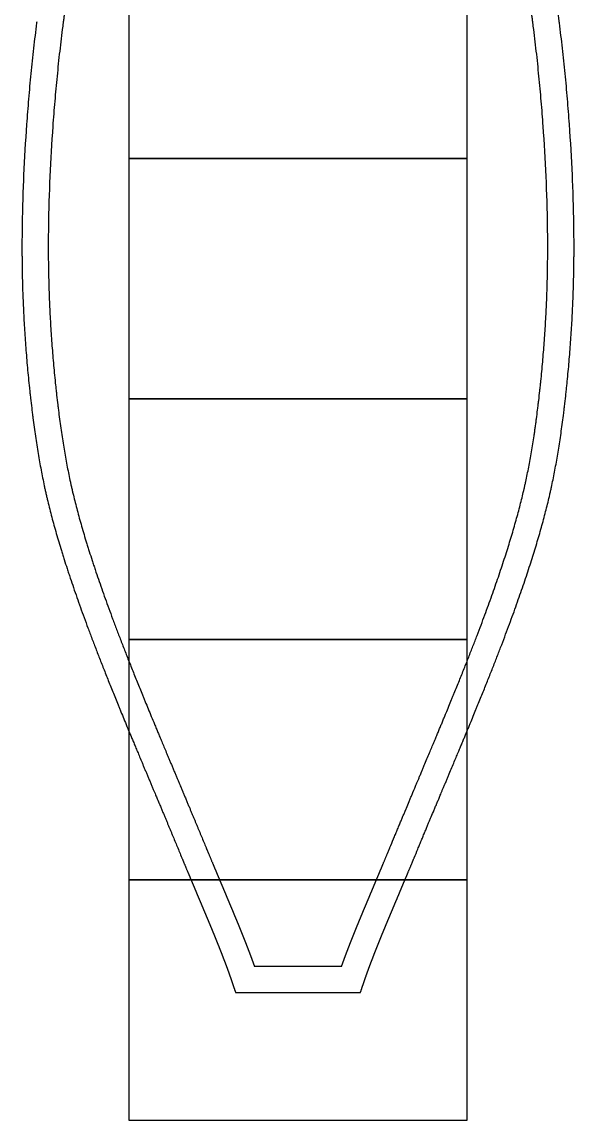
# Model space of a CAD drawing. Header units: inches. Extents: x -1514 to 1282, y -2074 to 286.
# Drawn here: x 167.5 to 241, y -1073 to -926.8 of the extents above; entities that cross this region are included whole.
import ezdxf

# ---------------------------------------------------------------- set-up
doc = ezdxf.new("R2010")
doc.units = ezdxf.units.IN
doc.header["$LTSCALE"] = 0.1
doc.header["$MEASUREMENT"] = 0
doc.layers.add('pic', color=1, linetype='Continuous')

msp = doc.modelspace()

# ---------------------------------------------------------------- linework, layer by layer
at = {"color": 7, "linetype": 'Continuous', "lineweight": 25}
for p, q in [((169.50597, -926.77508), (169.48942, -926.90407)), ((239.07244, -926.90407), (239.05589, -926.7752)), ((172.97724, -927.22263), (172.96104, -927.34882)), ((235.60081, -927.34882), (235.5846, -927.22254)), ((237.49834, -954.02979), (237.49815, -954.01595)), ((198.46432, -1052.47533), (210.09747, -1052.47533))]:
    msp.add_line(p, q, dxfattribs=at)
msp.add_lwpolyline([(195.96435, -1055.97533), (212.59752, -1055.97533)], dxfattribs=at)
for points, degree, knots in [([(239.05589, -926.7752), (239.04908, -926.72254), (239.0353, -926.61632), (239.01519, -926.46242), (238.99538, -926.31178), (238.96945, -926.11603), (238.94423, -925.9277), (238.91967, -925.74657), (238.89566, -925.571), (238.86532, -925.35147), (238.81616, -925.00087), (238.75354, -924.56346), (238.67654, -924.04009), (238.59768, -923.51835), (238.51694, -922.99807), (238.40691, -922.3071), (238.26403, -921.4429), (238.02274, -920.05064), (237.69786, -918.29548), (237.3411, -916.51605), (237.03567, -915.07294), (236.79659, -913.98107), (236.54806, -912.88179), (236.29144, -911.78076), (236.02646, -910.67685), (235.75294, -909.56917), (235.47189, -908.46243), (235.08919, -906.99738), (234.59498, -905.18194), (234.0801, -903.38957), (233.65547, -901.96845), (233.33118, -900.91075), (232.9987, -899.85363), (232.5435, -898.44178), (231.95268, -896.67412), (231.20844, -894.54724), (230.42983, -892.41717), (229.74957, -890.63149), (229.18594, -889.19488), (228.60931, -887.75281), (227.86903, -885.95222), (226.94792, -883.79095), (225.99973, -881.64225), (225.02282, -879.50265), (224.20424, -877.76828), (223.54583, -876.40808), (223.04769, -875.3967), (222.5448, -874.39334), (222.12193, -873.56418), (221.78118, -872.90472), (221.43932, -872.24883), (221.01716, -871.44928), (220.51712, -870.51912), (220.02371, -869.61853), (219.53793, -868.74926), (219.05496, -867.90295), (218.65368, -867.21485), (218.33313, -866.67429), (218.00878, -866.13335), (217.59778, -865.45908), (217.17875, -864.78634), (216.84009, -864.25135), (216.58428, -863.85154), (216.32679, -863.45337), (216.11081, -863.12293), (215.93731, -862.85958), (215.80686, -862.66264), (215.67618, -862.46637), (215.54526, -862.2708), (215.43491, -862.10683), (215.34492, -861.97366), (215.27785, -861.87464), (215.20371, -861.7656), (215.12269, -861.64683), (215.04915, -861.53934), (214.98706, -861.44874), (214.95431, -861.401), (214.93814, -861.37744)], 3, [-0.000012151, -0.000012151, -0.000012151, -0.000012151, 0.001941027, 0.003894204, 0.005847381, 0.007800559, 0.011706913, 0.013660091, 0.015613268, 0.019519623, 0.023425978, 0.031238687, 0.039051397, 0.046864106, 0.054676816, 0.062489525, 0.078114944, 0.093740363, 0.124991201, 0.156242039, 0.171867458, 0.187492877, 0.203118296, 0.218743715, 0.234369134, 0.249994553, 0.265619972, 0.281245391, 0.312496229, 0.343747067, 0.359372486, 0.374997905, 0.390623324, 0.406248743, 0.437499581, 0.468750419, 0.500001257, 0.531252095, 0.546877514, 0.562502933, 0.593753771, 0.625004609, 0.656255447, 0.687506285, 0.718757123, 0.734382542, 0.750007961, 0.76563338, 0.781258799, 0.789071509, 0.796884218, 0.812509637, 0.828135056, 0.843760475, 0.859385894, 0.875011313, 0.890636732, 0.898449442, 0.906262151, 0.92188757, 0.937512989, 0.945325699, 0.953138408, 0.960951118, 0.968763827, 0.972670182, 0.976576537, 0.980482892, 0.984389246, 0.988295601, 0.990248779, 0.992201956, 0.994155133, 0.996108311, 0.998061488, 0.999038077, 1.000014665, 1.000014665, 1.000014665, 1.000014665]), ([(196.50799, -863.36002), (196.49934, -863.37263), (196.48187, -863.39808), (196.44831, -863.44702), (196.408, -863.50583), (196.36256, -863.57221), (196.30582, -863.65521), (196.24196, -863.74885), (196.15655, -863.8746), (196.04855, -864.03423), (195.92151, -864.22301), (195.79511, -864.41184), (195.669, -864.60125), (195.54321, -864.79117), (195.3758, -865.04529), (195.16735, -865.36424), (194.91882, -865.74858), (194.67191, -866.13452), (194.34505, -866.65093), (193.94053, -867.30047), (193.54391, -867.95124), (193.23099, -868.47322), (192.92188, -868.99459), (192.53426, -869.65938), (192.06683, -870.47863), (191.59538, -871.32245), (191.11521, -872.19907), (190.62745, -873.10657), (190.2148, -873.88829), (189.88022, -874.53039), (189.54697, -875.17549), (189.13325, -875.98692), (188.64115, -876.96901), (188.15366, -877.95902), (187.50875, -879.29171), (186.70608, -880.99279), (185.74742, -883.093), (184.81753, -885.20084), (183.91422, -887.32096), (183.1886, -889.08639), (182.62354, -890.49995), (182.07147, -891.90751), (181.4056, -893.65596), (180.64417, -895.73967), (179.91664, -897.81935), (179.33941, -899.54684), (178.89482, -900.92613), (178.57021, -901.95849), (178.25355, -902.99156), (177.83877, -904.38004), (177.33558, -906.13205), (176.8524, -907.9072), (176.47799, -909.34076), (176.203, -910.42377), (175.93509, -911.50887), (175.67571, -912.58956), (175.42457, -913.66717), (175.18139, -914.74281), (174.94771, -915.81006), (174.64935, -917.21975), (174.30127, -918.95586), (173.98469, -920.66594), (173.74974, -922.02132), (173.6107, -922.86207), (173.50368, -923.53384), (173.42513, -924.03985), (173.34839, -924.54733), (173.27342, -925.05658), (173.20029, -925.5671), (173.14101, -925.99265), (173.09451, -926.33379), (173.05736, -926.61104), (173.02487, -926.85709), (172.99802, -927.06249), (172.98411, -927.16961), (172.97724, -927.22263)], 3, [0.0000107524, 0.0000107524, 0.0000107524, 0.0000107524, 0.0004990235, 0.0009872947, 0.0019638369, 0.0029403791, 0.0039169214, 0.0058700058, 0.0078230903, 0.0117292592, 0.0156354282, 0.0195415971, 0.023447766, 0.0273539349, 0.0312601039, 0.0390724417, 0.0468847796, 0.0546971175, 0.0625094553, 0.0781341311, 0.0937588068, 0.1015711446, 0.1093834825, 0.1250081582, 0.1406328339, 0.1562575097, 0.1718821854, 0.1875068611, 0.2031315368, 0.2109438747, 0.2187562126, 0.2343808883, 0.250005564, 0.2656302397, 0.2812549155, 0.3125042669, 0.3437536184, 0.3750029698, 0.4062523212, 0.4375016727, 0.4531263484, 0.4687510241, 0.5000003756, 0.531249727, 0.5624990785, 0.5937484299, 0.6093731057, 0.6249977814, 0.6406224571, 0.6562471328, 0.6874964843, 0.7187458357, 0.7343705114, 0.7499951872, 0.7656198629, 0.7812445386, 0.7968692143, 0.8124938901, 0.8281185658, 0.8437432415, 0.874992593, 0.9062419444, 0.9218666201, 0.9374912958, 0.9453036337, 0.9531159716, 0.9609283094, 0.9687406473, 0.9765529852, 0.984365323, 0.9882714919, 0.9921776609, 0.9960838298, 0.9980369143, 0.9999899987, 0.9999899987, 0.9999899987, 0.9999899987]), ([(235.5846, -927.22254), (235.57791, -927.17083), (235.56437, -927.06649), (235.53808, -926.86527), (235.50607, -926.62278), (235.46912, -926.34691), (235.42232, -926.00335), (235.36287, -925.57639), (235.28964, -925.06486), (235.21463, -924.55513), (235.11219, -923.87745), (234.97987, -923.03584), (234.81295, -922.02623), (234.57778, -920.66933), (234.26092, -918.95756), (233.91251, -917.21979), (233.61388, -915.80884), (233.37999, -914.74067), (233.13659, -913.66417), (232.88524, -912.58573), (232.62565, -911.50429), (232.35751, -910.41841), (232.08235, -909.33489), (231.70767, -907.90058), (231.22408, -906.12418), (230.72053, -904.3713), (230.30544, -902.9821), (229.98855, -901.94853), (229.66366, -900.91556), (229.21871, -899.53552), (228.64101, -897.80709), (227.91291, -895.72633), (227.15086, -893.64155), (226.48448, -891.89227), (225.93204, -890.48416), (225.36664, -889.07019), (224.64069, -887.30444), (223.73707, -885.18418), (222.80697, -883.07645), (221.84831, -880.9768), (221.0458, -879.27649), (220.40104, -877.94447), (219.91367, -876.95494), (219.42174, -875.97343), (219.0082, -875.16257), (218.67512, -874.51792), (218.3408, -873.87648), (217.92853, -873.09566), (217.44124, -872.18922), (216.96156, -871.31368), (216.49063, -870.47098), (216.02365, -869.65268), (215.63646, -868.98873), (215.32762, -868.46789), (215.01498, -867.94645), (214.61872, -867.29636), (214.21458, -866.64751), (213.88806, -866.13168), (213.64142, -865.74618), (213.39317, -865.3623), (213.18497, -865.04375), (213.01774, -864.7899), (212.89203, -864.6001), (212.7661, -864.41097), (212.63996, -864.22254), (212.53379, -864.06477), (212.44692, -863.93621), (212.38244, -863.84101), (212.31213, -863.7376), (212.23385, -863.62284), (212.16236, -863.51834), (212.10172, -863.42986), (212.06962, -863.38307), (212.05379, -863.36)], 3, [0.000009165, 0.000009165, 0.000009165, 0.000009165, 0.0019622504, 0.0039153358, 0.0078215066, 0.0117276774, 0.0156338482, 0.0234461898, 0.0312585313, 0.0390708729, 0.0468832145, 0.0625078976, 0.0781325808, 0.093757264, 0.1250066303, 0.1562559966, 0.1718806797, 0.1875053629, 0.203130046, 0.2187547292, 0.2343794123, 0.2500040955, 0.2656287786, 0.2812534618, 0.3125028281, 0.3437521944, 0.3593768776, 0.3750015607, 0.3906262439, 0.406250927, 0.4375002933, 0.4687496596, 0.4999990259, 0.5312483923, 0.5468730754, 0.5624977586, 0.5937471249, 0.6249964912, 0.6562458575, 0.6874952238, 0.7187445901, 0.7343692733, 0.7499939564, 0.7656186396, 0.7812433227, 0.7890556643, 0.7968680059, 0.812492689, 0.8281173722, 0.8437420553, 0.8593667385, 0.8749914216, 0.8906161048, 0.8984284464, 0.9062407879, 0.9218654711, 0.9374901543, 0.9453024958, 0.9531148374, 0.960927179, 0.9687395206, 0.9726456914, 0.9765518621, 0.9804580329, 0.9843642037, 0.9882703745, 0.9902234599, 0.9921765453, 0.9941296307, 0.9960827161, 0.9980358015, 0.9990123442, 0.9999888869, 0.9999888869, 0.9999888869, 0.9999888869]), ([(169.48942, -926.90407), (169.34559, -928.02765), (169.07602, -930.2782), (168.72127, -933.65316), (168.4104, -937.03248), (168.05607, -941.5443), (167.79475, -946.06131), (167.62968, -950.58409), (167.58013, -952.84847), (167.56385, -953.98052)], 3, [-0.000012937, -0.000012937, -0.000012937, -0.000012937, 0.12505808, 0.250129096, 0.375200112, 0.500271129, 0.750413162, 0.875484178, 1.000555194, 1.000555194, 1.000555194, 1.000555194]), ([(172.96104, -927.34882), (172.8195, -928.45454), (172.55441, -930.66772), (172.2045, -933.99632), (171.89783, -937.33007), (171.54851, -941.77814), (171.22659, -947.34263), (171.09556, -951.8005), (171.06351, -954.02972)], 3, [0, 0, 0, 0, 0.125064237, 0.250128475, 0.375192712, 0.50025695, 0.750385425, 1.0005139, 1.0005139, 1.0005139, 1.0005139]), ([(237.49815, -954.01595), (237.46596, -951.78727), (237.33477, -947.33122), (237.01247, -941.76537), (236.66325, -937.32124), (236.35683, -933.99111), (236.00719, -930.66557), (235.74225, -928.45377), (235.60081, -927.34882)], 3, [0.0000010551, 0.0000010551, 0.0000010551, 0.0000010551, 0.2500007913, 0.5000005276, 0.6250003957, 0.7500002638, 0.8750001319, 1, 1, 1, 1]), ([(240.99778, -953.96544), (240.98144, -952.83383), (240.9317, -950.57049), (240.76652, -946.04849), (240.50485, -941.53078), (240.15063, -937.02311), (239.84002, -933.64762), (239.48555, -930.27588), (239.21616, -928.02682), (239.07244, -926.90407)], 3, [0, 0, 0, 0, 0.125001617, 0.250003234, 0.500006468, 0.625008085, 0.750009702, 0.875011319, 1.000012936, 1.000012936, 1.000012936, 1.000012936]), ([(167.56385, -953.98052), (167.56338, -954.0148), (167.56245, -954.08366), (167.56066, -954.21897), (167.55773, -954.45172), (167.5541, -954.77153), (167.5512, -955.07482), (167.54933, -955.30741), (167.54774, -955.5337), (167.54613, -955.81777), (167.54436, -956.27105), (167.54369, -956.83708), (167.54532, -957.51464), (167.54941, -958.19053), (167.55594, -958.86474), (167.56793, -959.76145), (167.58903, -960.87816), (167.62416, -962.21144), (167.66912, -963.53833), (167.72382, -964.85737), (167.78857, -966.17401), (167.88873, -967.93464), (168.03969, -970.14191), (168.22521, -972.36203), (168.39476, -974.15205), (168.50941, -975.27532), (168.60651, -976.17801), (168.70597, -977.0732), (168.80901, -977.95732), (168.91587, -978.83269), (169.02415, -979.69164), (169.16201, -980.73316), (169.33119, -981.9296), (169.50799, -983.09905), (169.69208, -984.2389), (169.8836, -985.34998), (170.08253, -986.43196), (170.28909, -987.48577), (170.47023, -988.35412), (170.62033, -989.04178), (170.73528, -989.5529), (170.85375, -990.06493), (171.01755, -990.75408), (171.23272, -991.62534), (171.50757, -992.68663), (171.80103, -993.77081), (172.11291, -994.87733), (172.44321, -996.00629), (172.73391, -996.96622), (172.97548, -997.74479), (173.22466, -998.53576), (173.48528, -999.34545), (173.75723, -1000.17353), (174.03712, -1001.01508), (174.3984, -1002.08153), (174.84937, -1003.38202), (175.31854, -1004.70546), (175.81002, -1006.06342), (176.23758, -1007.22217), (176.59026, -1008.16499), (176.95202, -1009.12377), (177.42115, -1010.35192), (177.91293, -1011.61983), (178.31991, -1012.65794), (178.73605, -1013.71222), (179.17204, -1014.8061), (179.62713, -1015.93768), (179.97801, -1016.80529), (180.27875, -1017.54492), (180.52349, -1018.14455), (180.77503, -1018.75926), (181.10289, -1019.55764), (181.51762, -1020.56315), (181.88111, -1021.44095), (182.18245, -1022.1667), (182.37555, -1022.63098), (182.53199, -1023.00663), (182.69285, -1023.39259), (182.91256, -1023.91905), (183.20292, -1024.6138), (183.46786, -1025.24698), (183.69348, -1025.78578), (183.86955, -1026.20605), (184.05246, -1026.64249), (184.21061, -1027.01968), (184.34055, -1027.32949), (184.43974, -1027.56597), (184.54053, -1027.80621), (184.64378, -1028.05227), (184.74524, -1028.29404), (184.8732, -1028.59897), (185.02168, -1028.95282), (185.1808, -1029.33205), (185.32106, -1029.66635), (185.44239, -1029.95556), (185.54487, -1030.19985), (185.61433, -1030.36547), (185.66068, -1030.47601), (185.69016, -1030.54631), (185.7173, -1030.61106), (185.75405, -1030.69874), (185.79936, -1030.80685), (185.85325, -1030.93545), (185.92427, -1031.10497), (186.01157, -1031.31342), (186.11395, -1031.55796), (186.2473, -1031.87657), (186.40805, -1032.26092), (186.56083, -1032.62655), (186.67839, -1032.90812), (186.79244, -1033.18142), (186.93333, -1033.51921), (187.09974, -1033.91844), (187.26348, -1034.31158), (187.42452, -1034.69852), (187.63587, -1035.20666), (187.89217, -1035.82383), (188.30312, -1036.81305), (188.61128, -1037.55451), (188.81681, -1038.04888)], 3, [-0.000007214, -0.000007214, -0.000007214, -0.000007214, 0.000969356, 0.001945926, 0.003899066, 0.007805346, 0.011711626, 0.013664766, 0.015617906, 0.019524186, 0.023430467, 0.031243027, 0.039055587, 0.046868147, 0.054680707, 0.062493267, 0.078118388, 0.093743508, 0.109368628, 0.124993749, 0.140618869, 0.156243989, 0.18749423, 0.218744471, 0.234369591, 0.249994711, 0.257807272, 0.265619832, 0.281244952, 0.289057512, 0.296870072, 0.312495193, 0.328120313, 0.343745433, 0.359370554, 0.374995674, 0.390620794, 0.406245915, 0.421871035, 0.429683595, 0.437496155, 0.445308716, 0.453121276, 0.468746396, 0.484371516, 0.499996637, 0.515621757, 0.531246877, 0.546871998, 0.554684558, 0.562497118, 0.578122238, 0.585934799, 0.593747359, 0.609372479, 0.624997599, 0.64062272, 0.65624784, 0.67187296, 0.679685521, 0.687498081, 0.703123201, 0.718748322, 0.726560882, 0.734373442, 0.749998562, 0.757811122, 0.765623683, 0.773436243, 0.777342523, 0.781248803, 0.789061363, 0.796873923, 0.804686483, 0.808592763, 0.812499044, 0.814452184, 0.816405324, 0.820311604, 0.824217884, 0.828124164, 0.830077304, 0.832030444, 0.833983584, 0.835936724, 0.836913294, 0.837889864, 0.838866434, 0.839843004, 0.840819574, 0.841796144, 0.843749284, 0.845702424, 0.847655564, 0.849608704, 0.851561844, 0.853514984, 0.854491554, 0.855468124, 0.856444694, 0.857421264, 0.859374405, 0.861327545, 0.863280685, 0.867186965, 0.871093245, 0.874999525, 0.882812085, 0.890624645, 0.894530925, 0.898437205, 0.906249766, 0.914062326, 0.921874886, 0.929687446, 0.937500006, 0.953125127, 0.968750247, 1.000000488, 1.000000488, 1.000000488, 1.000000488]), ([(171.06351, -954.02972), (171.06304, -954.06356), (171.06212, -954.13156), (171.06036, -954.26506), (171.0583, -954.42899), (171.05604, -954.62045), (171.05333, -954.86881), (171.05048, -955.16698), (171.04715, -955.61252), (171.04449, -956.16934), (171.04369, -956.83581), (171.0453, -957.50072), (171.04931, -958.16385), (171.05573, -958.82525), (171.06749, -959.70479), (171.08819, -960.79988), (171.12264, -962.10696), (171.1667, -963.40739), (171.22031, -964.69974), (171.28373, -965.98933), (171.38187, -967.71426), (171.52979, -969.87715), (171.7117, -972.05392), (171.87803, -973.80992), (171.99053, -974.91204), (172.08586, -975.79826), (172.18351, -976.67713), (172.28459, -977.54448), (172.38936, -978.40259), (172.49528, -979.24284), (172.6299, -980.25987), (172.79452, -981.42392), (172.9662, -982.55938), (173.14454, -983.66358), (173.32962, -984.73724), (173.52132, -985.77984), (173.71981, -986.79239), (173.89366, -987.62579), (174.03758, -988.2851), (174.14764, -988.77448), (174.26138, -989.26606), (174.41876, -989.92822), (174.62591, -990.76695), (174.89097, -991.79048), (175.17467, -992.83863), (175.47693, -993.91101), (175.79774, -995.00754), (176.08065, -995.94173), (176.31608, -996.70052), (176.5593, -997.47258), (176.81414, -998.26432), (177.08051, -999.07539), (177.35493, -999.9005), (177.70933, -1000.94665), (178.15226, -1002.22397), (178.61351, -1003.52506), (179.09738, -1004.862), (179.51882, -1006.00414), (179.86673, -1006.93423), (180.22388, -1007.88081), (180.6875, -1009.09452), (181.17406, -1010.34896), (181.57704, -1011.37687), (181.98923, -1012.42116), (182.42152, -1013.50576), (182.87314, -1014.6287), (183.22153, -1015.49013), (183.52027, -1016.22487), (183.76345, -1016.82066), (184.01343, -1017.43158), (184.33953, -1018.22564), (184.75231, -1019.22643), (185.11431, -1020.10065), (185.41454, -1020.82373), (185.60697, -1021.28638), (185.76292, -1021.66086), (185.92317, -1022.04535), (186.14227, -1022.57036), (186.43202, -1023.26363), (186.69653, -1023.89579), (186.92184, -1024.43386), (187.0977, -1024.85364), (187.28042, -1025.28961), (187.43842, -1025.66644), (187.56824, -1025.97598), (187.66735, -1026.21226), (187.76806, -1026.45231), (187.87121, -1026.69813), (187.9727, -1026.93998), (188.10065, -1027.24489), (188.24915, -1027.59878), (188.40829, -1027.97804), (188.54858, -1028.31241), (188.66994, -1028.60171), (188.77248, -1028.84614), (188.84202, -1029.01194), (188.88845, -1029.12268), (188.91805, -1029.19327), (188.94521, -1029.25806), (188.98202, -1029.34589), (189.0274, -1029.45416), (189.08137, -1029.58296), (189.1525, -1029.75275), (189.23996, -1029.96155), (189.34252, -1030.20654), (189.47613, -1030.52578), (189.63723, -1030.91096), (189.79039, -1031.27751), (189.9083, -1031.55989), (190.02266, -1031.83394), (190.16377, -1032.17226), (190.33052, -1032.57233), (190.4946, -1032.96626), (190.65602, -1033.3541), (190.8148, -1033.73588), (190.97087, -1034.11146), (191.17568, -1034.60465), (191.53525, -1035.47015), (191.8432, -1036.21111), (192.04863, -1036.70526)], 3, [0.0000033524, 0.0000033524, 0.0000033524, 0.0000033524, 0.0009799112, 0.0019564701, 0.0039095878, 0.0058627056, 0.0078158233, 0.0117220588, 0.0156282943, 0.0234407652, 0.0312532362, 0.0390657071, 0.0468781781, 0.054690649, 0.06250312, 0.0781280619, 0.0937530038, 0.1093779457, 0.1250028876, 0.1406278295, 0.1562527714, 0.1875026552, 0.218752539, 0.2343774809, 0.2500024228, 0.2578148938, 0.2656273647, 0.2812523066, 0.2890647776, 0.2968772485, 0.3125021904, 0.3281271323, 0.3437520742, 0.3593770162, 0.3750019581, 0.3906269, 0.4062518419, 0.4218767838, 0.4296892547, 0.4375017257, 0.4453141966, 0.4531266676, 0.4687516095, 0.4843765514, 0.5000014933, 0.5156264352, 0.5312513771, 0.546876319, 0.55468879, 0.5625012609, 0.5781262028, 0.5859386738, 0.5937511447, 0.6093760866, 0.6250010285, 0.6406259704, 0.6562509123, 0.6718758542, 0.6796883252, 0.6875007961, 0.703125738, 0.7187506799, 0.7265631509, 0.7343756219, 0.7500005638, 0.7578130347, 0.7656255057, 0.7734379766, 0.7773442121, 0.7812504476, 0.7890629185, 0.7968753895, 0.8046878604, 0.8085940959, 0.8125003314, 0.8144534491, 0.8164065668, 0.8203128023, 0.8242190378, 0.8281252733, 0.830078391, 0.8320315088, 0.8339846265, 0.8359377442, 0.8369143031, 0.837890862, 0.8388674208, 0.8398439797, 0.8408205386, 0.8417970974, 0.8437502152, 0.8457033329, 0.8476564507, 0.8496095684, 0.8515626861, 0.8535158039, 0.8544923627, 0.8554689216, 0.8564454805, 0.8574220393, 0.8593751571, 0.8613282748, 0.8632813926, 0.867187628, 0.8710938635, 0.875000099, 0.8828125699, 0.8906250409, 0.8945312764, 0.8984375118, 0.9062499828, 0.9140624537, 0.9218749247, 0.9296873957, 0.9374998666, 0.9453123376, 0.9531248085, 0.9687497504, 0.9999996342, 0.9999996342, 0.9999996342, 0.9999996342]), ([(216.51311, -1036.70547), (216.67372, -1036.3189), (216.9146, -1035.73914), (217.23599, -1034.96576), (217.43655, -1034.48322), (217.59776, -1034.09533), (217.75447, -1033.7184), (217.94147, -1033.26883), (218.15176, -1032.76358), (218.34795, -1032.29256), (218.48443, -1031.96517), (218.57113, -1031.75734), (218.62748, -1031.6223), (218.78569, -1031.24329), (218.97003, -1030.80224), (219.16615, -1030.33353), (219.26656, -1030.09365), (219.36933, -1029.84823), (219.45693, -1029.63912), (219.52819, -1029.46905), (219.5732, -1029.36165), (219.60955, -1029.27493), (219.63684, -1029.20983), (219.66472, -1029.14332), (219.7086, -1029.03868), (219.77388, -1028.88302), (219.8696, -1028.65482), (219.98253, -1028.38563), (220.11272, -1028.07533), (220.26016, -1027.72392), (220.42482, -1027.3315), (220.56136, -1027.00614), (220.65762, -1026.77674), (220.72359, -1026.61953), (220.83804, -1026.34679), (220.9974, -1025.9669), (221.2441, -1025.37862), (221.53672, -1024.68046), (221.86269, -1023.90207), (222.16352, -1023.183), (222.43899, -1022.52379), (222.64809, -1022.02271), (222.80156, -1021.65449), (222.95134, -1021.2948), (223.13618, -1020.85043), (223.35273, -1020.32895), (223.5644, -1019.81834), (223.7711, -1019.31885), (224.0401, -1018.66758), (224.36387, -1017.88134), (224.67139, -1017.13132), (224.90685, -1016.55501), (225.13902, -1015.98536), (225.42374, -1015.28416), (225.8673, -1014.1861), (226.29292, -1013.12371), (226.70072, -1012.09668), (227.09614, -1011.09448), (227.57482, -1009.86918), (228.12389, -1008.44373), (228.64761, -1007.06324), (229.31255, -1005.28136), (229.93904, -1003.55622), (230.52421, -1001.89578), (230.94668, -1000.67088), (231.35377, -999.4633), (231.74265, -998.2817), (232.10907, -997.13907), (232.45334, -996.03469), (232.78017, -994.95311), (233.08967, -993.89401), (233.3818, -992.8576), (233.65663, -991.8437), (233.91396, -990.85307), (234.15578, -989.87882), (234.34428, -989.08084), (234.48715, -988.45151), (234.6272, -987.81672), (234.7966, -987.01471), (234.99032, -986.04134), (235.17676, -985.045), (235.3573, -984.01858), (235.5315, -982.96409), (235.67148, -982.06141), (235.78027, -981.32533), (235.86024, -980.76648), (235.93918, -980.19676), (236.04353, -979.41923), (236.14635, -978.61615), (236.24765, -977.78729), (236.34683, -976.95107), (236.44298, -976.10216), (236.53627, -975.23924), (236.62624, -974.3787), (236.73259, -973.3066), (236.88967, -971.59893), (237.06141, -969.48054), (237.20096, -967.3742), (237.2934, -965.69478), (237.35302, -964.44008), (237.40348, -963.18008), (237.44486, -961.91366), (237.47713, -960.64111), (237.49643, -959.57552), (237.50732, -958.71983), (237.51321, -958.07633), (237.51683, -957.43114), (237.51795, -956.89199), (237.51772, -956.45999), (237.51697, -956.13595), (237.51566, -955.8118), (237.51409, -955.54168), (237.51256, -955.32548), (237.51128, -955.16413), (237.50987, -955.00418), (237.50861, -954.87217), (237.50752, -954.76653), (237.5067, -954.68944), (237.50575, -954.60524), (237.50462, -954.51022), (237.50331, -954.40543), (237.50184, -954.2907), (237.50046, -954.18667), (237.49928, -954.0989), (237.49866, -954.05263), (237.49834, -954.02979)], 3, [0.0000024189, 0.0000024189, 0.0000024189, 0.0000024189, 0.0156273187, 0.0234397686, 0.0312522185, 0.0351584434, 0.0390646684, 0.0468771183, 0.0546895682, 0.0625020181, 0.070314468, 0.0722675804, 0.0742206929, 0.0781269179, 0.0937518177, 0.0976580426, 0.1015642676, 0.1054704925, 0.1093767175, 0.1113298299, 0.1132829424, 0.1142594986, 0.1152360549, 0.1162126111, 0.1171891673, 0.1191422798, 0.1210953923, 0.1230485048, 0.1250016172, 0.1269547297, 0.1289078422, 0.1308609547, 0.1313492328, 0.1318375109, 0.1328140671, 0.1347671796, 0.1367202921, 0.140626517, 0.144532742, 0.1484389669, 0.1523451919, 0.1562514168, 0.1582045293, 0.1601576418, 0.1640638667, 0.1679700917, 0.1718763166, 0.1757825416, 0.1796887665, 0.1875012164, 0.1953136663, 0.1992198913, 0.2031261162, 0.2109385661, 0.218751016, 0.2343759158, 0.2421883657, 0.2500008156, 0.2656257154, 0.2812506152, 0.296875515, 0.3125004148, 0.3437502144, 0.3593751142, 0.375000014, 0.3906249138, 0.4062498136, 0.4218747134, 0.4374996132, 0.4531245129, 0.4687494127, 0.4843743125, 0.4999992123, 0.5156241121, 0.5312490119, 0.5468739117, 0.5546863616, 0.5624988115, 0.5781237113, 0.5937486111, 0.6093735109, 0.6249984107, 0.6406233105, 0.6562482103, 0.6640606602, 0.6718731101, 0.67968556, 0.6874980099, 0.7031229097, 0.7109353596, 0.7187478095, 0.7343727093, 0.7421851592, 0.7499976091, 0.7656225089, 0.7812474086, 0.8124972082, 0.8437470078, 0.8593719076, 0.8749968074, 0.8906217072, 0.906246607, 0.9218715068, 0.9374964066, 0.9453088565, 0.9531213064, 0.9609337563, 0.9687462062, 0.9726524311, 0.9765586561, 0.980464881, 0.984371106, 0.9863242185, 0.9882773309, 0.9902304434, 0.9921835559, 0.9931601121, 0.9941366684, 0.9951132246, 0.9960897808, 0.9970663371, 0.9980428933, 0.9990194495, 0.9995077277, 0.9999960058, 0.9999960058, 0.9999960058, 0.9999960058]), ([(219.7451, -1038.0487), (219.90567, -1037.6622), (220.14651, -1037.08256), (220.46783, -1036.30935), (220.66836, -1035.82687), (220.82951, -1035.43913), (220.98603, -1035.06267), (221.1728, -1034.61363), (221.38276, -1034.10917), (221.57857, -1033.63906), (221.71473, -1033.31247), (221.80118, -1033.10522), (221.85735, -1032.9706), (222.01509, -1032.59273), (222.19898, -1032.15275), (222.3947, -1031.685), (222.49492, -1031.44557), (222.5975, -1031.2006), (222.68496, -1030.99183), (222.75611, -1030.82203), (222.80105, -1030.71478), (222.83734, -1030.62821), (222.86461, -1030.56316), (222.89238, -1030.49692), (222.93613, -1030.39258), (223.0013, -1030.23719), (223.09691, -1030.00924), (223.20976, -1029.74024), (223.33988, -1029.43011), (223.48726, -1029.07885), (223.65187, -1028.68656), (223.78837, -1028.36128), (223.8846, -1028.13195), (223.95057, -1027.97475), (224.06515, -1027.70169), (224.22464, -1027.32151), (224.47159, -1026.73262), (224.76454, -1026.03367), (225.09097, -1025.25418), (225.39234, -1024.53383), (225.66844, -1023.8731), (225.87816, -1023.37056), (226.03223, -1023.00088), (226.18249, -1022.64005), (226.36798, -1022.1941), (226.58533, -1021.6707), (226.79784, -1021.15807), (227.00541, -1020.65647), (227.27563, -1020.00225), (227.60102, -1019.21208), (227.91032, -1018.45772), (228.14731, -1017.87766), (228.38098, -1017.30433), (228.66765, -1016.59834), (229.11445, -1015.49227), (229.54349, -1014.42132), (229.95495, -1013.38508), (230.35417, -1012.37326), (230.83773, -1011.13548), (231.39299, -1009.69396), (231.92323, -1008.29631), (232.59742, -1006.48965), (233.23361, -1004.73781), (233.82904, -1003.04831), (234.25931, -1001.80077), (234.67433, -1000.56967), (235.07124, -999.36369), (235.44608, -998.19481), (235.7992, -997.0621), (236.1351, -995.95052), (236.55999, -994.49658), (236.95052, -993.08433), (237.30627, -991.71489), (237.55743, -990.703), (237.75362, -989.87255), (237.90272, -989.21574), (238.04885, -988.55339), (238.22539, -987.71756), (238.42706, -986.70414), (238.62071, -985.66927), (238.80768, -984.60619), (238.98764, -983.51683), (239.21857, -982.02751), (239.4351, -980.48928), (239.61926, -979.05089), (239.72262, -978.20524), (239.82374, -977.35252), (239.9217, -976.48766), (240.01669, -975.60895), (240.10839, -974.73193), (240.21677, -973.63925), (240.37692, -971.89819), (240.5521, -969.73736), (240.69452, -967.58778), (240.78887, -965.87348), (240.84973, -964.59244), (240.90123, -963.30657), (240.94344, -962.01444), (240.97635, -960.71642), (240.99602, -959.62979), (241.00712, -958.7574), (241.01313, -958.10143), (241.01682, -957.44386), (241.01796, -956.8944), (241.01771, -956.45424), (241.01695, -956.12407), (241.01561, -955.79384), (241.0137, -955.46346), (241.01162, -955.18844), (241.00972, -954.97129), (241.00843, -954.83679), (241.00732, -954.72917), (241.00649, -954.65052), (241.0055, -954.56343), (241.00434, -954.46651), (241.00302, -954.36002), (241.00152, -954.24389), (241.00014, -954.13884), (240.99895, -954.05033), (240.99831, -954.00372), (240.998, -953.98072)], 3, [-0.000003225, -0.000003225, -0.000003225, -0.000003225, 0.015621909, 0.023434475, 0.031247042, 0.035153325, 0.039059609, 0.046872175, 0.054684742, 0.062497309, 0.070309875, 0.072263017, 0.074216159, 0.078122442, 0.093747576, 0.097653859, 0.101560142, 0.105466426, 0.109372709, 0.111325851, 0.113278992, 0.114255563, 0.115232134, 0.116208705, 0.117185276, 0.119138417, 0.121091559, 0.123044701, 0.124997842, 0.126950984, 0.128904126, 0.130857267, 0.131345553, 0.131833838, 0.132810409, 0.134763551, 0.136716693, 0.140622976, 0.144529259, 0.148435543, 0.152341826, 0.156248109, 0.158201251, 0.160154393, 0.164060676, 0.167966959, 0.171873243, 0.175779526, 0.179685809, 0.187498376, 0.195310943, 0.199217226, 0.20312351, 0.210936076, 0.218748643, 0.234373776, 0.242186343, 0.24999891, 0.265624043, 0.281249177, 0.29687431, 0.312499443, 0.34374971, 0.359374844, 0.374999977, 0.390625111, 0.406250244, 0.421875377, 0.437500511, 0.453125644, 0.468750778, 0.500001044, 0.515626178, 0.531251311, 0.546876445, 0.554689011, 0.562501578, 0.578126712, 0.593751845, 0.609376978, 0.625002112, 0.640627245, 0.656252379, 0.687502645, 0.703127779, 0.710940346, 0.718752912, 0.734378046, 0.742190612, 0.750003179, 0.765628313, 0.781253446, 0.812503713, 0.84375398, 0.859379113, 0.875004246, 0.89062938, 0.906254513, 0.921879647, 0.93750478, 0.945317347, 0.953129914, 0.96094248, 0.968755047, 0.97266133, 0.976567614, 0.980473897, 0.98438018, 0.988286464, 0.990239605, 0.992192747, 0.993169318, 0.994145889, 0.99512246, 0.99609903, 0.997075601, 0.998052172, 0.999028743, 0.999517028, 1.000005314, 1.000005314, 1.000005314, 1.000005314]), ([(192.04863, -1036.70526), (192.40036, -1037.55125), (192.8791, -1038.69998), (193.1315, -1039.30475), (193.32617, -1039.77073), (193.5136, -1040.2189), (193.65998, -1040.56849), (193.73137, -1040.73885), (193.75855, -1040.80369), (193.78049, -1040.85603), (193.80042, -1040.90357), (193.82624, -1040.96514), (193.87366, -1041.07817), (193.95088, -1041.26218), (194.06767, -1041.54029), (194.2195, -1041.90155), (194.35575, -1042.22551), (194.45566, -1042.46298), (194.52945, -1042.63833), (194.58224, -1042.76376), (194.61671, -1042.84564), (194.63606, -1042.89159), (194.6514, -1042.92804), (194.66821, -1042.96796), (194.68874, -1043.01674), (194.72543, -1043.1039), (194.78129, -1043.23662), (194.85886, -1043.42101), (194.99245, -1043.73868), (195.15448, -1044.12441), (195.27611, -1044.41434), (195.355, -1044.60261), (195.40801, -1044.72922), (195.44356, -1044.81419), (195.46812, -1044.87292), (195.48733, -1044.91886), (195.50374, -1044.95814), (195.51411, -1044.98296), (195.51923, -1044.99524), (195.5221, -1045.00209), (195.52425, -1045.00725), (195.52804, -1045.01632), (195.53242, -1045.02683), (195.54041, -1045.04597), (195.55631, -1045.08405), (195.58094, -1045.14308), (195.60891, -1045.21015), (195.64365, -1045.2935), (195.69183, -1045.40919), (195.75977, -1045.57252), (195.85305, -1045.79715), (195.95685, -1046.04771), (196.05784, -1046.29211), (196.15603, -1046.53037), (196.23949, -1046.73347), (196.29779, -1046.87567), (196.33799, -1046.97386), (196.36354, -1047.03636), (196.37623, -1047.0674), (196.38329, -1047.0847), (196.38876, -1047.09809), (196.39569, -1047.11506), (196.40403, -1047.13549), (196.41912, -1047.17245), (196.44914, -1047.24607), (196.49555, -1047.36004), (196.56125, -1047.52171), (196.652, -1047.74568), (196.75382, -1047.99804), (196.85376, -1048.24678), (196.95182, -1048.49192), (197.03596, -1048.70327), (197.09519, -1048.85254), (197.14209, -1048.97106), (197.18274, -1049.074), (197.20864, -1049.13973), (197.22303, -1049.1763), (197.23422, -1049.20474), (197.24755, -1049.23865), (197.26372, -1049.27979), (197.29285, -1049.35402), (197.33779, -1049.4688), (197.38868, -1049.59916), (197.45167, -1049.76103), (197.53858, -1049.98541), (197.63593, -1050.23843), (197.73133, -1050.48803), (197.82477, -1050.73422), (197.90482, -1050.94666), (197.96108, -1051.09681), (198.00004, -1051.20118), (198.02486, -1051.26788), (198.03863, -1051.30494), (198.04943, -1051.33402), (198.06164, -1051.36694), (198.07655, -1051.40719), (198.10338, -1051.47973), (198.14474, -1051.59193), (198.20319, -1051.7512), (198.27216, -1051.94046), (198.32865, -1052.09656), (198.36503, -1052.19757), (198.38432, -1052.25129), (198.3987, -1052.29139), (198.4359, -1052.39538), (198.46432, -1052.47533)], 2, [0.0000009047, 0.0000009047, 0.0000009047, 0.0882429712, 0.1323640045, 0.1617780267, 0.1911920488, 0.220606071, 0.2389898348, 0.244504964, 0.2481817168, 0.2518584695, 0.2555352223, 0.2610503515, 0.2720806098, 0.2867876209, 0.3088481375, 0.3309086541, 0.3456156652, 0.3566459235, 0.363999429, 0.3695145582, 0.3722721228, 0.3741104992, 0.3759488755, 0.3777872519, 0.3805448165, 0.3860599457, 0.3934134512, 0.4044437095, 0.4265042261, 0.4485647428, 0.4632717538, 0.4743020122, 0.4816555177, 0.4871706468, 0.4908473996, 0.4945241524, 0.497281717, 0.4986604993, 0.4993498904, 0.4998094845, 0.5002690786, 0.5007286727, 0.5014180638, 0.5027968461, 0.5055544107, 0.5092311635, 0.5129079162, 0.5184230454, 0.5257765509, 0.5368068093, 0.5515138203, 0.5662208314, 0.5809278425, 0.5956348536, 0.6066651119, 0.6140186174, 0.6195337466, 0.6222913112, 0.6236700935, 0.6245892817, 0.6255084698, 0.626427658, 0.6278064403, 0.6305640049, 0.6360791341, 0.6434326396, 0.6544628979, 0.669169909, 0.6838769201, 0.6985839312, 0.7132909422, 0.7243212006, 0.7316747061, 0.7390282116, 0.7445433408, 0.7473009054, 0.7491392818, 0.7509776581, 0.7528160345, 0.7555735991, 0.7610887283, 0.7684422338, 0.7757957393, 0.7868259977, 0.8015330087, 0.8162400198, 0.8309470309, 0.845654042, 0.8566843003, 0.8640378058, 0.869552935, 0.8723104996, 0.874148876, 0.8759872523, 0.8778256287, 0.8805831933, 0.8860983225, 0.893451828, 0.9044820863, 0.9155123446, 0.9228658502, 0.9274617911, 0.9293001675, 0.9320577321, 0.941249614, 0.941249614, 0.941249614]), ([(210.09747, -1052.47533), (210.11464, -1052.42701), (210.14731, -1052.33549), (210.19703, -1052.19672), (210.27582, -1051.97843), (210.35668, -1051.75656), (210.41554, -1051.59619), (210.45724, -1051.48306), (210.48432, -1051.40984), (210.49938, -1051.36919), (210.51171, -1051.33593), (210.52259, -1051.30662), (210.53635, -1051.2696), (210.56118, -1051.20287), (210.60014, -1051.09848), (210.65641, -1050.94831), (210.73646, -1050.73585), (210.8299, -1050.48964), (210.9253, -1050.24003), (211.02265, -1049.98702), (211.10955, -1049.76266), (211.17253, -1049.6008), (211.22341, -1049.47045), (211.26835, -1049.35568), (211.29747, -1049.28146), (211.31364, -1049.24032), (211.32695, -1049.20647), (211.33825, -1049.17774), (211.35263, -1049.14122), (211.37854, -1049.07546), (211.41918, -1048.97252), (211.46609, -1048.85399), (211.52532, -1048.7047), (211.60947, -1048.49334), (211.70752, -1048.24819), (211.80746, -1047.99944), (211.90928, -1047.74709), (212.00002, -1047.52312), (212.06573, -1047.36145), (212.11212, -1047.24753), (212.14218, -1047.1738), (212.15883, -1047.133), (212.17267, -1047.0991), (212.18368, -1047.07216), (212.19784, -1047.0375), (212.22337, -1046.97506), (212.26358, -1046.87684), (212.32189, -1046.73463), (212.40535, -1046.53152), (212.50354, -1046.29325), (212.60453, -1046.04885), (212.70832, -1045.7983), (212.80159, -1045.57368), (212.86953, -1045.41036), (212.9177, -1045.29469), (212.95244, -1045.21135), (212.9804, -1045.14429), (213.00503, -1045.08527), (213.02093, -1045.04718), (213.02891, -1045.02806), (213.03331, -1045.01752), (213.03794, -1045.00644), (213.04168, -1044.99748), (213.04745, -1044.98365), (213.05782, -1044.95884), (213.07428, -1044.91945), (213.09352, -1044.87342), (213.11812, -1044.81459), (213.15372, -1044.72949), (213.2068, -1044.60272), (213.28575, -1044.41432), (213.4074, -1044.12433), (213.56935, -1043.73879), (213.70281, -1043.42143), (213.78028, -1043.23728), (213.83606, -1043.10474), (213.87269, -1043.01772), (213.89319, -1042.96901), (213.90997, -1042.92917), (213.92532, -1042.89271), (213.94461, -1042.84689), (213.979, -1042.7652), (214.03168, -1042.64004), (214.10533, -1042.46502), (214.20511, -1042.22787), (214.34126, -1041.90413), (214.49315, -1041.54271), (214.61015, -1041.2641), (214.68759, -1041.07958), (214.73518, -1040.96612), (214.76111, -1040.90431), (214.78114, -1040.85652), (214.8031, -1040.80416), (214.83033, -1040.73918), (214.90184, -1040.56853), (215.04844, -1040.21842), (215.23605, -1039.76981), (215.43084, -1039.30356), (215.68327, -1038.69869), (216.16184, -1037.55038), (216.51311, -1036.70547)], 2, [0.0586359514, 0.0586359514, 0.0586359514, 0.0641517015, 0.0696674515, 0.0806989516, 0.0954076185, 0.1064391186, 0.113793452, 0.119309202, 0.1220670771, 0.1239056604, 0.1257442438, 0.1275828271, 0.1303407021, 0.1358564522, 0.1432107856, 0.1542422857, 0.1689509526, 0.1836596194, 0.1983682862, 0.213076953, 0.2241084531, 0.2314627865, 0.2388171199, 0.24433287, 0.247090745, 0.2489293284, 0.2507679117, 0.2526064951, 0.2553643701, 0.2608801202, 0.2682344536, 0.275588787, 0.2866202871, 0.3013289539, 0.3160376208, 0.3307462876, 0.3454549544, 0.3564864545, 0.3638407879, 0.369356538, 0.372114413, 0.3739529964, 0.3757915797, 0.3776301631, 0.3803880381, 0.3859037881, 0.3932581216, 0.4042896217, 0.4189982885, 0.4337069553, 0.4484156221, 0.463124289, 0.4741557891, 0.4815101225, 0.4870258725, 0.4907030392, 0.4943802059, 0.497138081, 0.4985170185, 0.4992064872, 0.4996661331, 0.5003556018, 0.5012748935, 0.502653831, 0.5054117061, 0.5090888728, 0.5127660395, 0.5182817895, 0.5256361229, 0.5366676231, 0.5513762899, 0.5734392901, 0.5955022903, 0.6065337905, 0.6138881239, 0.6194038739, 0.6221617489, 0.6240003323, 0.6258389157, 0.627677499, 0.630435374, 0.6359511241, 0.6433054575, 0.6543369576, 0.6690456244, 0.6911086247, 0.7131716249, 0.7278802917, 0.7389117918, 0.7444275419, 0.7481047086, 0.7517818753, 0.755459042, 0.7609747921, 0.7793606256, 0.8087779592, 0.8381952929, 0.8676126265, 0.911738627, 0.9999906279, 0.9999906279, 0.9999906279]), ([(188.81681, -1038.04888), (189.15369, -1038.85917), (189.58378, -1039.89126), (189.82005, -1040.45765), (190.04682, -1041.00067), (190.23695, -1041.45537), (190.36831, -1041.76922), (190.45817, -1041.98377), (190.51499, -1042.11935), (190.54148, -1042.18255), (190.5525, -1042.20884), (190.55966, -1042.22591), (190.57873, -1042.2714), (190.61758, -1042.36403), (190.67954, -1042.51169), (190.77072, -1042.72889), (190.90948, -1043.05921), (191.09129, -1043.49166), (191.23914, -1043.84306), (191.31593, -1044.02553), (191.35939, -1044.12877), (191.3946, -1044.21243), (191.42567, -1044.28622), (191.44954, -1044.34292), (191.48239, -1044.42095), (191.56071, -1044.60706), (191.68346, -1044.89884), (191.81427, -1045.21005), (191.93561, -1045.49897), (192.03347, -1045.73224), (192.09893, -1045.88838), (192.14891, -1046.00771), (192.19056, -1046.10721), (192.2192, -1046.17567), (192.24151, -1046.22902), (192.26051, -1046.27448), (192.2738, -1046.30629), (192.28298, -1046.32827), (192.2888, -1046.34221), (192.29206, -1046.35), (192.29447, -1046.35578), (192.29879, -1046.36612), (192.30377, -1046.37806), (192.31286, -1046.39983), (192.32691, -1046.43349), (192.34693, -1046.48147), (192.3748, -1046.54828), (192.41431, -1046.64308), (192.46901, -1046.77444), (192.53059, -1046.9225), (192.60638, -1047.10499), (192.71001, -1047.35503), (192.82467, -1047.63248), (192.9217, -1047.86798), (192.98923, -1048.0323), (193.04231, -1048.16167), (193.08792, -1048.27304), (193.11685, -1048.34376), (193.13279, -1048.38278), (193.14316, -1048.40816), (193.14863, -1048.42154), (193.1535, -1048.43348), (193.16197, -1048.45421), (193.179, -1048.49594), (193.21286, -1048.57899), (193.26515, -1048.70742), (193.32426, -1048.85295), (193.39735, -1049.03333), (193.498, -1049.2826), (193.61048, -1049.56253), (193.7204, -1049.83751), (193.81435, -1050.07377), (193.88025, -1050.24019), (193.92583, -1050.35563), (193.95483, -1050.42923), (193.96933, -1050.46607), (193.9772, -1050.48608), (193.98652, -1050.50976), (193.99917, -1050.54196), (194.01731, -1050.58816), (194.04979, -1050.67098), (194.09988, -1050.79906), (194.17061, -1050.98053), (194.26788, -1051.23146), (194.4035, -1051.58394), (194.56022, -1051.99611), (194.67327, -1052.29716), (194.72863, -1052.44554), (194.75459, -1052.51535), (194.7651, -1052.54368), (194.77312, -1052.56529), (194.78816, -1052.60585), (194.8112, -1052.66813), (194.84398, -1052.75693), (194.88938, -1052.88041), (194.94057, -1053.02036), (194.99103, -1053.15907), (195.04086, -1053.29679), (195.08956, -1053.43212), (195.14002, -1053.57316), (195.20222, -1053.74819), (195.28839, -1053.99298), (195.3732, -1054.23706), (195.43304, -1054.41101), (195.47465, -1054.53277), (195.50401, -1054.61914), (195.53444, -1054.7088), (195.58888, -1054.86917), (195.67368, -1055.11901), (195.84323, -1055.61851), (195.96435, -1055.97533)], 2, [-0.000001206, -0.000001206, -0.000001206, 0.084393484, 0.11815136, 0.151909236, 0.185667111, 0.210985518, 0.227864456, 0.24052366, 0.246853261, 0.249490595, 0.250545529, 0.25212793, 0.257402598, 0.265842067, 0.27850127, 0.295380208, 0.320698615, 0.346017022, 0.358676225, 0.365005827, 0.369225561, 0.373445296, 0.376610097, 0.378719964, 0.383994632, 0.396653835, 0.413532773, 0.430411711, 0.447290649, 0.459949853, 0.468389322, 0.476828791, 0.483158392, 0.487378127, 0.491597861, 0.494762662, 0.496872529, 0.49845493, 0.49924613, 0.499773597, 0.500301064, 0.50082853, 0.501619731, 0.503202131, 0.505311998, 0.508476799, 0.512696534, 0.519026135, 0.527465604, 0.535905073, 0.548564277, 0.565443215, 0.582322153, 0.594981356, 0.603420825, 0.611860294, 0.618189896, 0.621354697, 0.623464564, 0.624783231, 0.625310698, 0.626101898, 0.627684298, 0.630849099, 0.637178701, 0.64561817, 0.654057639, 0.666716842, 0.68359578, 0.700474718, 0.717353656, 0.730012859, 0.738452328, 0.74478193, 0.747946731, 0.749529131, 0.750584065, 0.752166465, 0.754276333, 0.757441134, 0.763770735, 0.772210204, 0.784869408, 0.801748346, 0.827066753, 0.852385159, 0.865044363, 0.871373965, 0.874011299, 0.875066232, 0.876648633, 0.879813434, 0.884033168, 0.89036277, 0.898802239, 0.907241708, 0.915681177, 0.924120646, 0.932560115, 0.940999584, 0.953658787, 0.970537725, 0.983196928, 0.991636397, 0.997965999, 1.002185733, 1.008515335, 1.021174539, 1.038053477, 1.080250821, 1.080250821, 1.080250821]), ([(212.59752, -1055.97533), (212.72026, -1055.61373), (212.8921, -1055.10746), (212.978, -1054.85438), (213.03327, -1054.69154), (213.06385, -1054.60142), (213.10558, -1054.47879), (213.18384, -1054.25067), (213.28083, -1053.97173), (213.36032, -1053.74611), (213.40021, -1053.63381), (213.41566, -1053.59043), (213.43661, -1053.53168), (213.48794, -1053.38829), (213.56225, -1053.18249), (213.62567, -1053.00828), (213.67721, -1052.86746), (213.72301, -1052.74298), (213.75609, -1052.6534), (213.77944, -1052.59034), (213.79617, -1052.54523), (213.81107, -1052.50512), (213.83861, -1052.43109), (213.89398, -1052.28273), (213.98196, -1052.04855), (214.08515, -1051.77619), (214.191, -1051.49904), (214.29951, -1051.21712), (214.39678, -1050.96628), (214.46751, -1050.78487), (214.51759, -1050.65688), (214.55009, -1050.57401), (214.56815, -1050.52803), (214.583, -1050.49027), (214.5958, -1050.45772), (214.61186, -1050.41694), (214.64089, -1050.34328), (214.68647, -1050.22788), (214.75239, -1050.06147), (214.84634, -1049.82525), (214.95626, -1049.55034), (215.06873, -1049.27049), (215.18374, -1048.98571), (215.28661, -1048.7322), (215.3538, -1048.56719), (215.38768, -1048.4841), (215.40464, -1048.44257), (215.41421, -1048.41911), (215.42186, -1048.40039), (215.43308, -1048.37293), (215.44903, -1048.33393), (215.47797, -1048.26316), (215.52361, -1048.15175), (215.57671, -1048.02234), (215.64426, -1047.85799), (215.74131, -1047.62246), (215.85599, -1047.345), (215.95963, -1047.09498), (216.03541, -1046.91252), (216.09698, -1046.76449), (216.15167, -1046.63316), (216.19118, -1046.53839), (216.21904, -1046.47159), (216.23904, -1046.42367), (216.25315, -1046.38987), (216.26207, -1046.36849), (216.26745, -1046.35562), (216.27044, -1046.34846), (216.27504, -1046.33743), (216.28154, -1046.32187), (216.29077, -1046.29978), (216.30413, -1046.26781), (216.32322, -1046.22214), (216.34563, -1046.16855), (216.37438, -1046.09983), (216.42812, -1045.97145), (216.51791, -1045.75718), (216.62994, -1045.49015), (216.75138, -1045.201), (216.88222, -1044.88973), (217.0049, -1044.59811), (217.08317, -1044.41212), (217.11596, -1044.33423), (217.13512, -1044.28872), (217.15279, -1044.24675), (217.18375, -1044.17323), (217.24031, -1044.03885), (217.32527, -1043.83697), (217.47255, -1043.48691), (217.65389, -1043.05559), (217.79248, -1042.72567), (217.88365, -1042.50849), (217.93945, -1042.3755), (217.96965, -1042.30348), (217.99048, -1042.25382), (218.00501, -1042.21915), (218.02027, -1042.18277), (218.04857, -1042.11525), (218.10535, -1041.97977), (218.19532, -1041.76496), (218.32673, -1041.45098), (218.51687, -1040.99624), (218.74353, -1040.45349), (218.97957, -1039.88765), (219.40903, -1038.85703), (219.7451, -1038.0487)], 2, [-0.079103755, -0.079103755, -0.079103755, -0.036950777, -0.020089585, -0.007443692, -0.001120745, 0.003094553, 0.013632797, 0.030493989, 0.04735518, 0.057893425, 0.061054898, 0.063162547, 0.068431669, 0.081077563, 0.093723456, 0.102154052, 0.110584647, 0.116907594, 0.121122892, 0.124284365, 0.126392014, 0.129553488, 0.135876434, 0.148522328, 0.165383519, 0.182244711, 0.199105902, 0.215967093, 0.228612987, 0.237043582, 0.243366529, 0.246528003, 0.248635652, 0.2507433, 0.252850949, 0.256012423, 0.262335369, 0.270765965, 0.283411859, 0.30027305, 0.317134241, 0.333995433, 0.350856624, 0.363502517, 0.369825464, 0.372986938, 0.374567674, 0.375621499, 0.377202235, 0.379309884, 0.382471358, 0.388794304, 0.3972249, 0.405655496, 0.418301389, 0.435162581, 0.452023772, 0.464669666, 0.473100261, 0.481530857, 0.487853804, 0.492069101, 0.495230575, 0.497338224, 0.49891896, 0.499709329, 0.500236241, 0.501026609, 0.502080434, 0.50366117, 0.505768819, 0.508930293, 0.513145591, 0.517360888, 0.523683835, 0.536329729, 0.55319092, 0.570052111, 0.586913303, 0.603774494, 0.616420388, 0.62168951, 0.623797159, 0.625904808, 0.628012457, 0.633281579, 0.641712175, 0.654358068, 0.679649855, 0.704941642, 0.721802833, 0.734448727, 0.740771674, 0.744986971, 0.748148445, 0.750256094, 0.753417567, 0.759740514, 0.772386407, 0.789247599, 0.814539386, 0.848261768, 0.881984151, 0.915706534, 1.00001249, 1.00001249, 1.00001249])]:
    msp.add_open_spline(points, degree=degree, knots=knots, dxfattribs=at)
at = {"layer": 'pic'}
for points in [[(181.78094, -944.97222), (226.78094, -944.97222), (226.78094, -912.97222), (181.78094, -912.97222)], [(181.78094, -976.97222), (226.78094, -976.97222), (226.78094, -944.97222), (181.78094, -944.97222)], [(181.78094, -1008.97222), (226.78094, -1008.97222), (226.78094, -976.97222), (181.78094, -976.97222)], [(181.78094, -1040.97222), (226.78094, -1040.97222), (226.78094, -1008.97222), (181.78094, -1008.97222)], [(181.78094, -1072.97222), (226.78094, -1072.97222), (226.78094, -1040.97222), (181.78094, -1040.97222)]]:
    msp.add_lwpolyline(points, close=True, dxfattribs=at)

doc.saveas('drawing.dxf')
